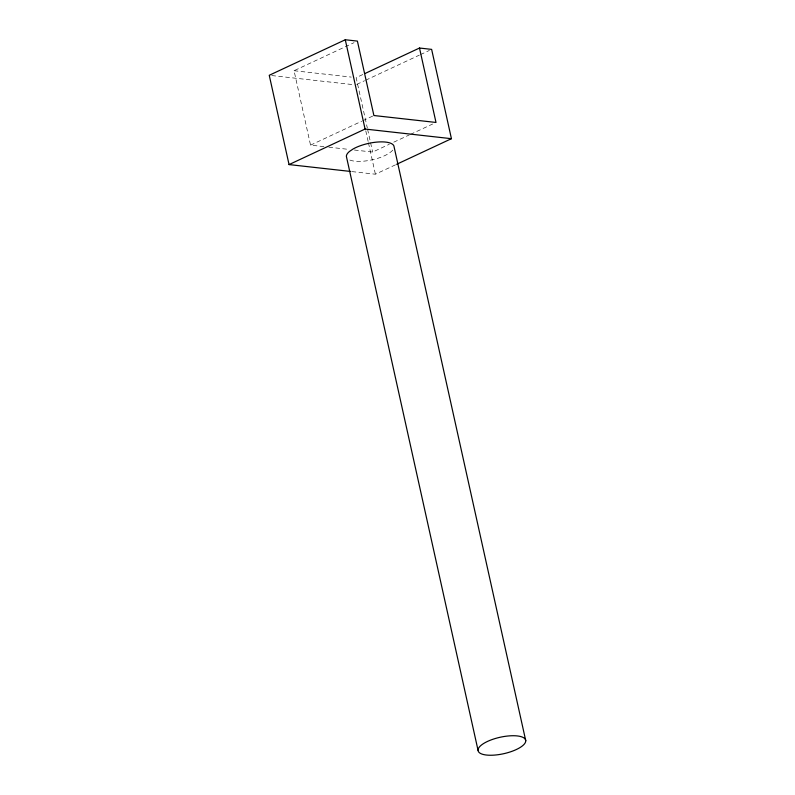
<?xml version="1.0" encoding="UTF-8"?>
<svg xmlns="http://www.w3.org/2000/svg" width="795" height="795" viewBox="0 0 795 795"><rect width="100%" height="100%" fill="white"/><g stroke="black" fill="none" stroke-linecap="round" stroke-linejoin="round"><path stroke-width="0.6" stroke-dasharray="3.98 2.98" d="M323.943 146.628L310.547 145.137L294.051 70.715L354.063 42.662M362.818 74.521L356.15 77.642L367.33 128.055M356.726 84.399L364.547 80.732M365.67 80.216L419.333 55.133M420.446 54.607L429.399 50.433M310.547 145.137L361.675 121.237M362.788 120.711L372.785 116.04M354.381 150.026L372.646 152.064L389.321 144.263M393.764 142.186L409.326 134.921M410.439 134.395L432.669 124.01M351.966 171.601L375.399 174.214L395.532 164.813M294.051 70.715L351.281 77.095M271.721 75.555L354.371 84.777M328.812 147.174L348.299 149.341M367.588 129.257L372.646 152.064M365.77 130.778L368.184 141.639M368.453 142.842L375.399 174.214M392.78 150.076A24.367 8.417 -12.5 0 1 391.07 151.775L387.354 154.3A24.367 8.417 -12.5 0 1 349.75 160.014"/><path stroke-width="1.19" d="M365.044 73.488L419.502 48.028L435.998 122.45L373.898 115.523L357.402 41.102L345.278 39.75L269.247 75.287L289.052 164.585L350.734 171.462M289.052 164.585L365.074 129.048L451.431 138.688L431.635 49.379L419.502 48.028M396.645 164.287L451.431 138.688M525.753 740.731A24.367 8.417 -12.5 0 0 489.66 740.483A24.367 8.417 -12.5 0 0 490.267 755.25A24.367 8.417 -12.5 0 0 525.753 740.731L394.091 146.876A24.367 8.417 -12.5 0 0 379.046 141.937A24.367 8.417 -12.5 0 0 353.119 148.973L349.403 151.497A24.367 8.417 -12.5 0 0 346.382 156.396L478.034 750.251M345.278 39.75L365.074 129.048"/></g></svg>
